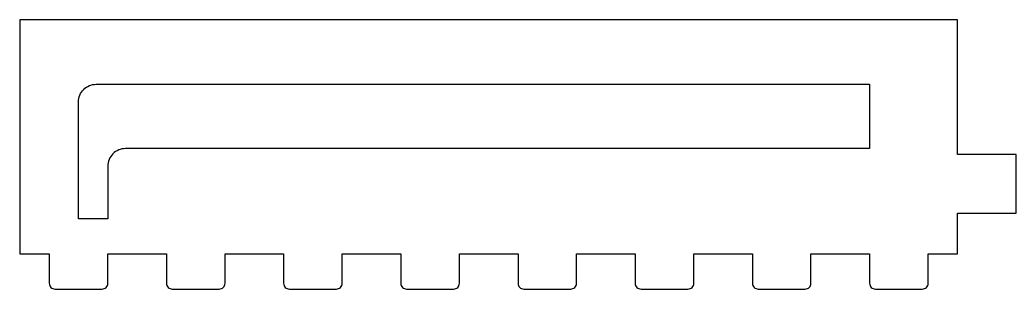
# Model space of a CAD drawing. Header units: millimetres. Extents: x 0 to 170, y -6 to 40.
import ezdxf

# ---------------------------------------------------------------- set-up
doc = ezdxf.new("R2010")
doc.units = ezdxf.units.MM
doc.layers.get('0').update_dxf_attribs({"linetype": 'CONTINUOUS'})

msp = doc.modelspace()

# ---------------------------------------------------------------- linework, layer by layer
for points in [[(160, 17), (160, 40), (0, 40), (0, 0), (5, 0), (5, -5, 0.414214), (6, -6), (14, -6, 0.414214), (15, -5), (15, 0), (25, 0), (25, -5, 0.414214), (26, -6), (34, -6, 0.414214), (35, -5), (35, 0), (45, 0), (45, -5, 0.414214), (46, -6), (54, -6, 0.414214), (55, -5), (55, 0), (65, 0), (65, -5, 0.414214), (66, -6), (74, -6, 0.414214), (75, -5), (75, 0), (85, 0), (85, -5, 0.414214), (86, -6), (94, -6, 0.414214), (95, -5), (95, 0), (105, 0), (105, -5, 0.414214), (106, -6), (114, -6, 0.414214), (115, -5), (115, 0), (125, 0), (125, -5, 0.414214), (126, -6), (134, -6, 0.414214), (135, -5), (135, 0), (145, 0), (145, -5, 0.414214), (146, -6), (154, -6, 0.414214), (155, -5), (155, 0), (160, 0), (160, 7), (170, 7), (170, 17)], [(145, 29), (145, 18), (18, 18, 0.414214), (15, 15), (15, 6), (10, 6), (10, 26, -0.414214), (13, 29)]]:
    msp.add_lwpolyline(points, format="xyb", close=True)

doc.saveas('drawing.dxf')
